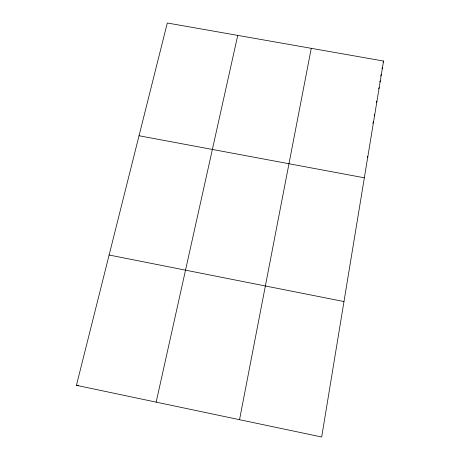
<?xml version="1.0" encoding="UTF-8"?>
<svg xmlns="http://www.w3.org/2000/svg" width="460" height="460" viewBox="0 0 460 460"><rect width="100%" height="100%" fill="white"/><g stroke="black" fill="none" stroke-linecap="round" stroke-linejoin="round"><path stroke-width="0.69" d="M383.565 61.042L321.684 437L76.435 385.336L167.308 23L383.565 61.042L383.059 62.226M239.539 419.698L311.265 48.323M156.164 402.132L237.745 35.391M381.978 68.799L382.484 67.637M380.638 75.969L381.392 74.261M379.793 82.035L380.293 80.92M378.695 88.705L379.195 87.613M376.383 102.356L376.976 101.096M374.147 115.926L374.728 114.724M372.732 123.349L373.6 121.59M367.304 157.481L367.862 156.452M76.435 385.336L78.579 385.238M139.029 135.752L364.349 177.807M109.118 255.018L343.976 301.547"/></g></svg>
